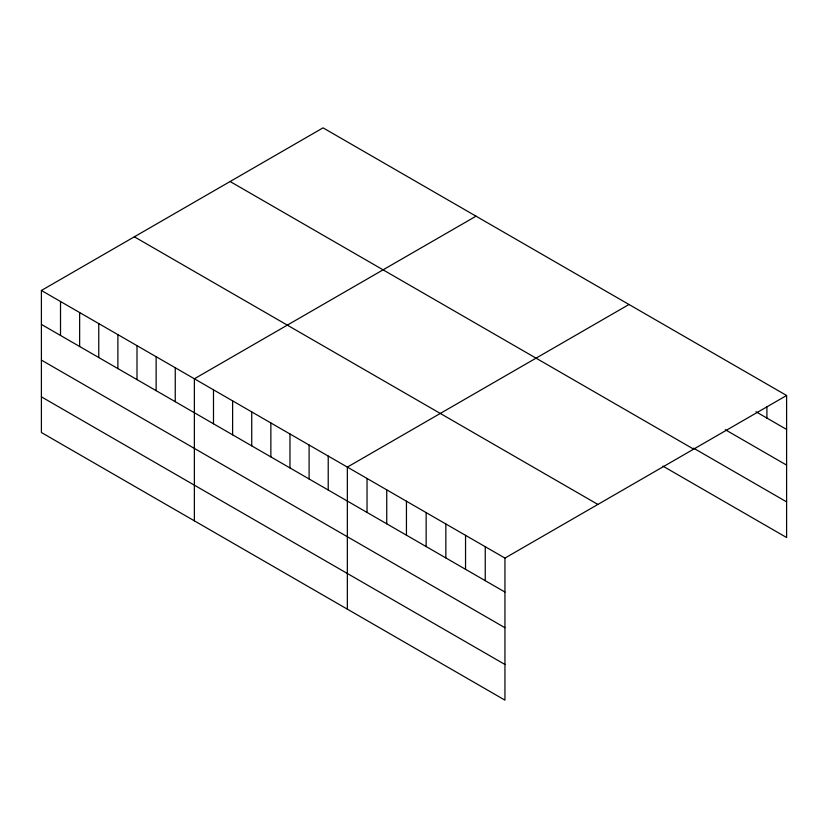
<?xml version="1.0" encoding="UTF-8"?>
<svg xmlns="http://www.w3.org/2000/svg" width="828" height="828" viewBox="0 0 828 828"><rect width="100%" height="100%" fill="white"/><g stroke="black" fill="none" stroke-linecap="round" stroke-linejoin="round"><path stroke-width="1.24" d="M41.4 290.473L504.945 558.093L504.945 700.146L41.4 432.516L41.4 290.473L323.055 127.854L786.6 395.484L786.6 537.527L662.928 466.123M476.028 216.18L194.373 378.789L194.373 520.833M628.99 304.497L347.346 467.106L347.346 609.149M504.945 558.093L786.6 395.484M755.954 411.744L786.6 429.442M725.307 429.722L786.6 465.108M693.564 448.145L786.6 501.861M230.112 181.518L693.657 449.149M134.343 236.808L597.888 504.438M41.4 324.421L504.945 592.051M41.4 360.097L504.945 627.717M41.4 396.85L504.945 664.47M766.904 406.745L766.904 418.068M485.249 546.718L485.249 580.676M465.543 535.343L465.543 569.302M445.847 523.969L445.847 557.927M426.141 512.604L426.141 546.552M406.444 501.23L406.444 535.178M386.738 489.855L386.738 523.803M367.042 478.48L367.042 512.428M328.219 456.062L328.219 490.021M309.103 445.019L309.103 478.977M289.976 433.986L289.976 467.944M270.859 422.942L270.859 456.901M251.733 411.909L251.733 445.857M232.616 400.866L232.616 434.824M213.489 389.822L213.489 423.781M175.246 367.746L175.246 401.704M156.13 356.702L156.13 390.661M137.003 345.669L137.003 379.628M117.886 334.626L117.886 368.584M98.76 323.593L98.76 357.541M79.643 312.549L79.643 346.508M60.516 301.506L60.516 335.464"/></g></svg>
